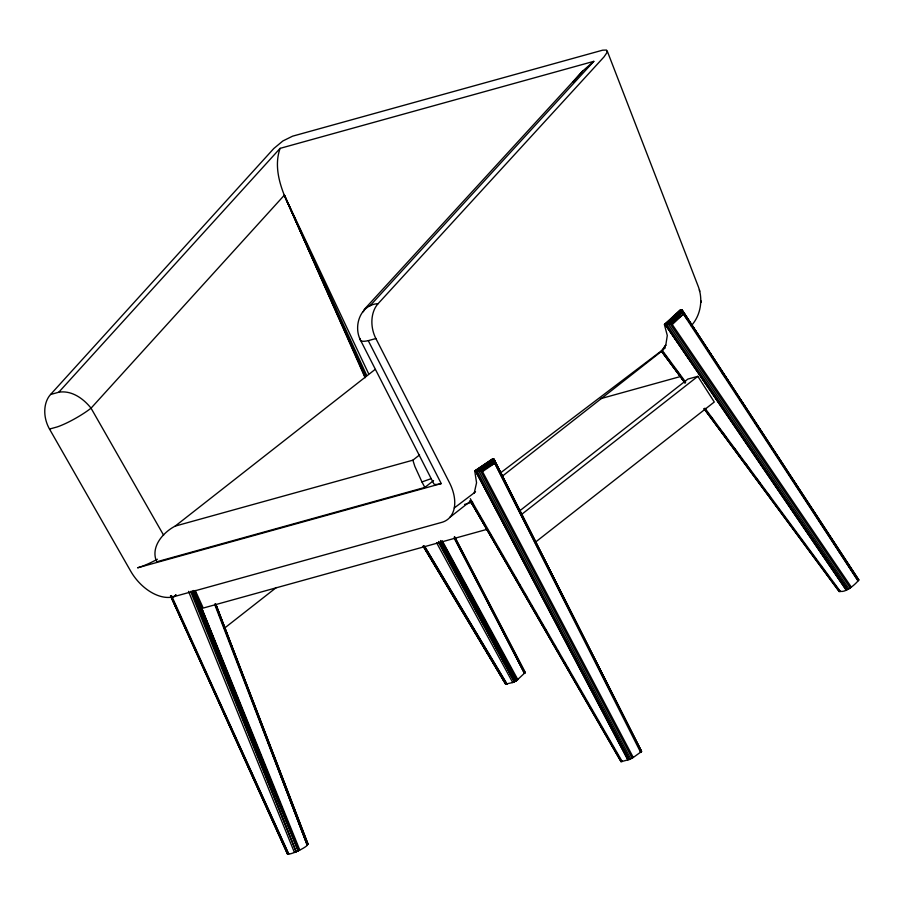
<?xml version="1.0" encoding="UTF-8"?>
<svg xmlns="http://www.w3.org/2000/svg" width="904" height="904" viewBox="0 0 904 904"><rect width="100%" height="100%" fill="white"/><g stroke="black" fill="none" stroke-linecap="round" stroke-linejoin="round"><path stroke-width="1.36" d="M833.488 582.944L839.364 590.866C844.347 593.939 855.579 584.391 858.8 579.939L681.537 309.699L680.09 309.936L664.406 324.581L667.288 335.508L665.785 345.17L663.039 349.306M378.132 303.642A27.504 20.204 77.3 0 0 375.872 338.537L449.457 482.657A39.267 25.154 51.9 0 1 441.773 522.365L173.67 596.73A39.267 25.154 51.9 0 1 130.651 571.091L49.517 429.061A27.504 20.589 71.6 0 1 50.545 394.506L273.81 148.505L282.884 140.956L292.557 136.188L602.629 50.183L606.516 50.059L607.013 52.522L603.996 56.918L378.132 303.642C360.233 304.535 352.944 326.344 360.707 340.559L433.536 483.244A27.504 5.435 -28.4 0 0 441.242 483.572L368.256 340.65A27.493 6.147 -27.1 0 1 360.391 338.548M523.913 672.09L525.303 672.44L516.331 680.814L512.726 682.554L505.607 684.091L486.307 650.914M474.227 493.109L476.555 482.747L474.747 470.95L492.002 459.187L493.708 459.029L641.591 751.473L633.275 757.473L629.229 759.518L621.082 761.722L470.249 500.68M369.906 305.925L593.804 61.348L280.104 148.358C274.567 163.895 278.443 180.438 284.308 195.219L365.103 377.736M607.217 50.986L698.419 286.896C703.188 299.936 700.679 315.586 691.153 325.835M363.34 311.756L364.368 309.326L582.605 71.133L593.804 61.348M662.349 350.334L661.434 351.136L684.972 382.821L661.434 351.136L665.785 345.17L663.728 348.164M572.82 82.196L582.605 71.133M50.556 394.506L58.783 392.223L280.104 148.358M170.879 595.804L287.585 854.223L170.472 595.725L287.743 853.568C288.252 856.54 312.174 844.856 306.784 844.042M621.082 761.722L621.782 760.659M665.073 324.389L846.223 590.052L665.197 324.355L670.372 324.197L683.119 311.665L682.147 309.993L681.537 309.699L664.406 324.581M858.8 579.939L682.147 309.993L666.485 324.118L847.5 589.577L665.197 324.355L680.87 309.71M670.372 324.197L672.271 324.536L683.424 314.129L683.119 311.665L858.065 580.876L683.424 314.129L670.372 324.197L850.269 588.018M666.485 324.118L682.192 310.072L668.338 324.05L848.912 588.866M665.197 324.355L682.147 309.993M683.119 311.597L668.338 324.05L683.119 311.665L858.551 580.368M433.547 480.6L424.835 487.437L156.72 561.802C150.2 547.225 162.833 532.512 175.195 526.094L375.115 369.442M175.195 526.094L412.868 460.181L419.535 454.949M224.226 628.359L276.364 587.498M449.943 517.269L471.007 500.748M502.048 476.408L662.801 350.334M519.122 511.302L687.842 379.092L697.854 376.324L714.284 402.009L535.665 541.971M521.359 514.613L697.854 376.324M454.26 507.98L475.538 491.832M500.172 473.142L665.31 347.87M474.747 470.95L492.793 458.961M475.414 470.758L627.941 759.948L475.538 470.724L493.708 459.029L641.591 751.473L640.281 751.54M476.815 470.532L480.657 470.984L494.77 461.379L480.058 470.871L494.77 460.825L494.047 459.266L476.815 470.532L629.229 759.518L475.538 470.724M478.657 470.611L494.375 459.989L477.561 470.566L494.047 459.266L641.422 751.845L494.782 463.232L480.657 470.984L482.51 471.594L494.782 463.232L494.77 460.825L478.657 470.611L630.698 758.897M412.868 460.181L414.834 466.362L421.953 481.934L431.016 478.713M49.517 429.061L57.133 426.948A27.493 4.712 -29.7 0 0 91.055 408.167L284.308 195.219L368.583 373.657M368.256 340.65L375.872 338.537M600.448 398.732L680.407 376.55M441.231 483.572L137.589 567.802A27.504 5.435 -28.4 0 0 157.375 559.237M464.543 504.432L472.668 502.172M486.714 529.428L203.23 608.064L195.253 590.448M857.433 579.588L858.563 579.464M58.783 392.223C71.665 390.099 83.405 398.562 91.044 408.167L163.601 535.191M704.431 408.563L716.205 424.371M717.889 426.631L726.296 437.92M731.347 444.689L739.754 455.989M743.958 461.628L749.845 469.538M755.733 477.436L759.948 483.086M767.507 493.245L770.038 496.635M663.536 352.899L670.248 361.95M675.288 368.73L680.328 375.51M710.555 416.224L713.911 420.744M722.307 432.055L726.5 437.705M734.059 447.875L737.415 452.407M745.811 463.707L747.495 465.967M704.318 408.687L762.196 486.759M763.869 489.03L772.253 500.341M773.937 502.601L784.841 517.314M787.361 520.704L795.746 532.027M798.255 535.417L805.803 545.598M810.007 551.259L815.871 559.18M821.747 567.102L828.459 576.153M704.171 408.913L839.104 591.284M662.259 350.424L685.684 382.143M704.928 408.179L840.483 591.634M704.261 408.789L839.341 591.758M672.271 324.536L851.342 587.159M683.955 314.434L687.04 319.146M721.731 372.177L724.047 375.714M681.537 309.699L716.872 363.916M719.177 367.453L732.229 387.488M734.534 391.025L737.607 395.737M739.144 398.088L742.218 402.8M744.523 406.337L747.597 411.06M749.891 414.586L752.964 419.309M754.501 421.659L757.575 426.372M759.88 429.908L762.953 434.621M765.259 438.157L767.564 441.694M770.637 446.406L772.943 449.943M775.248 453.48L778.31 458.192M780.615 461.729L782.92 465.266M790.604 477.052L793.678 481.764M795.983 485.301L798.288 488.838M805.961 500.624L809.035 505.336M822.866 526.557L824.403 528.908M838.223 550.118L839.759 552.48M423.298 545.948L506.048 684.283L423.999 546.332M423.366 546.479L506.048 684.283M423.253 546.197L505.607 684.091M436.711 567.441L438.157 569.859M440.304 573.486L442.463 577.114M443.898 579.532L445.344 581.95M447.491 585.589L448.938 588.007M451.085 591.634L453.243 595.261M454.678 597.68L456.836 601.318M458.271 603.736L474.091 630.348M475.527 632.766L481.278 642.45M482.713 644.868L484.872 648.496M620.935 761.394L470.317 500.726L506.59 562.966M508.003 565.407L516.546 580.052M517.958 582.492L520.094 586.154M521.518 588.594L522.941 591.035M524.365 593.476L526.49 597.137M527.913 599.578L530.049 603.239M531.473 605.68L532.897 608.121M534.32 610.562L536.445 614.223M537.869 616.664L540.004 620.325M541.428 622.766L542.852 625.206M544.276 627.647L546.4 631.308M547.824 633.749L549.248 636.19M554.231 644.733L556.356 648.394M557.779 650.835L559.203 653.276M564.186 661.818L565.599 664.259M567.735 667.92L569.158 670.361M471.391 501.72L474.227 506.613M476.351 510.274L484.16 523.71M489.12 532.253L494.092 540.807M499.053 549.361L500.477 551.802M508.986 566.458L510.41 568.898M515.37 577.453L516.794 579.893M518.919 583.555L520.331 585.995M525.303 594.549L526.716 596.99M535.236 611.646L536.648 614.087M545.168 628.755L546.581 631.195M470.317 500.726L559.881 655.231M561.294 657.66L614.189 748.907M615.601 751.337L620.539 759.857M470.306 498.68L622.201 761.541M442.282 540.931L517.845 679.661M440.745 542.027L516.331 680.814L441.615 541.451M438.463 542.321L514.466 681.876L439.909 542.49M436.553 542.683L512.726 682.554M441.988 541.191L517.167 680.226M440.553 540.513L516.331 680.814M440.338 542.276L515.416 681.379M438.677 541.473L514.466 681.876M482.51 471.594L633.275 757.473M480.657 470.984L632.122 758.173M421.953 481.934L424.835 487.437M454.949 537.225L525.303 672.44M454.237 538.242L524.569 673.378L454.294 537.089M454.52 536.852L525.043 672.87M454.486 537.948L524.569 673.378M509.359 491.595L510.624 494.104M515.721 504.138L516.998 506.647M543.745 559.361L545.022 561.87M550.118 571.904L551.395 574.413M554.581 580.696L559.666 590.73M560.943 593.239L564.13 599.521M578.142 627.127L579.419 629.636M582.605 635.907L587.69 645.953M588.967 648.462L613.805 697.402M616.991 703.674L641.196 751.36M494.782 463.232L640.687 752.422M366.606 375.228L284.308 195.219L365.34 377.397M170.607 595.657L213.932 690.464M215.107 693.018L217.446 698.148M218.61 700.713L222.124 708.397M223.299 710.962L227.401 719.923M228.565 722.488L232.079 730.172M233.255 732.737L235.594 737.867M238.52 744.263L240.272 748.116M241.447 750.67L243.786 755.8M251.402 772.457L252.566 775.01M171.014 595.792L288.692 854.043L171.5 595.589M365.657 375.94L284.308 195.219L365.442 376.855M194.902 591.34L299.778 849.975M194.812 591.385L298.162 850.924L192.699 590.854L296.196 851.828L190.586 591.385M188.54 591.352L294.421 852.461M194.857 591.363L299.043 850.438M193.569 590.493L298.162 850.924M191.614 591.193L296.196 851.828M215.627 604.008L308.049 844.189L215.943 604.471M214.655 604.335L307.202 844.924L215.841 604.912M215.92 604.855L307.744 844.517M215.107 603.962L307.202 844.924M699.413 289.8L699.651 291.472M700.916 300.727L701.131 302.275M175.885 594.99L173.67 596.73L175.885 594.99M685.085 382.595L661.536 350.978L685.029 382.663M506.986 684.136L424.518 546.242L506.986 684.136"/></g></svg>
